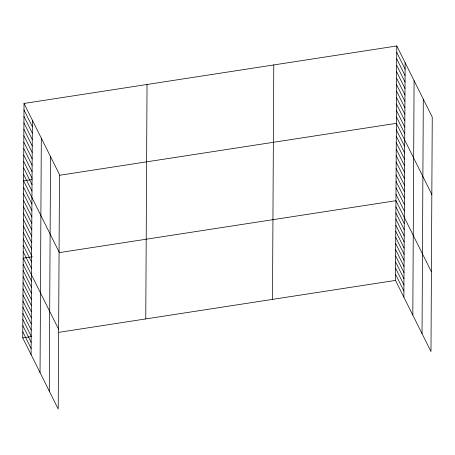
<?xml version="1.0" encoding="UTF-8"?>
<svg xmlns="http://www.w3.org/2000/svg" width="455" height="455" viewBox="0 0 455 455"><rect width="100%" height="100%" fill="white"/><g stroke="black" fill="none" stroke-linecap="round" stroke-linejoin="round"><path stroke-width="0.68" d="M24.018 103.456L59.486 174.583L58.212 409.034L22.75 337.9L24.018 103.456L396.788 45.966L432.25 117.1L430.982 351.544L395.514 280.416L396.788 45.966M31.099 354.65L32.368 120.2M40.046 372.594L41.314 138.149M49.265 391.084L50.533 156.639M145.765 318.932L147.033 84.482M272.505 299.384L273.774 64.94M403.869 297.161L405.138 62.716M412.816 315.11L414.084 80.66M422.035 333.6L423.304 99.15M32.151 179.503L23.597 180.823L59.065 251.951M59.781 175.243L396.368 123.333L431.829 194.467M32.39 256.768L23.182 258.19L58.644 329.318M59.36 252.61L395.947 200.7L431.414 271.834M22.75 337.9L31.304 336.581M58.928 332.321L395.514 280.416M396.749 52.416L405.104 69.166M396.714 58.86L405.064 75.61M396.68 65.31L405.03 82.059M396.646 71.759L404.995 88.503M396.612 78.203L404.961 94.953M396.578 84.653L404.927 101.397M396.544 91.097L404.893 107.846M396.504 97.546L404.859 114.296M396.47 103.996L404.819 120.74M396.436 110.44L404.785 127.19M396.402 116.889L404.751 133.633M396.333 129.783L404.683 146.533M396.299 136.233L404.649 152.977M396.265 142.677L404.614 159.426M396.225 149.126L404.58 165.87M396.191 155.57L404.54 172.32M396.157 162.02L404.506 178.769M396.123 168.469L404.472 185.213M396.089 174.913L404.438 191.663M396.055 181.363L404.404 198.107M396.021 187.807L404.37 204.557M395.981 194.257L404.336 211.006M395.913 206.837L404.267 223.581M395.884 212.968L404.233 229.712M395.85 219.1L404.199 235.844M395.816 225.231L404.165 241.98M395.782 231.362L404.131 248.112M395.748 237.493L404.097 254.243M395.713 243.624L404.068 260.374M395.685 249.755L404.034 266.505M395.651 255.886L404 272.636M395.617 262.017L403.966 278.767M395.583 268.154L403.932 284.898M395.549 274.285L403.898 291.029M23.984 109.9L32.333 126.649M23.95 116.349L32.299 133.099M23.916 122.799L32.265 139.543M23.882 129.243L32.231 145.992M23.842 135.692L32.197 152.436M23.808 142.136L32.157 158.886M23.774 148.586L32.123 165.336M23.74 155.036L32.089 171.78M23.706 161.48L32.055 178.229M23.671 167.929L32.021 184.673M23.637 174.373L31.986 191.123M23.563 187.272L31.913 204.016M23.529 193.716L31.878 210.466M23.495 200.166L31.844 216.91M23.461 206.61L31.81 223.359M23.427 213.059L31.776 229.809M23.393 219.503L31.742 236.253M23.359 225.953L31.708 242.703M23.319 232.403L31.674 249.147M23.285 238.847L31.634 255.596M23.25 245.296L31.6 262.04M23.216 251.74L31.566 268.49M23.148 264.321L31.497 281.071M23.114 270.452L31.463 287.202M23.08 276.583L31.429 293.333M23.051 282.714L31.401 299.464M23.017 288.851L31.367 305.595M22.983 294.982L31.332 311.726M22.949 301.113L31.298 317.857M22.915 307.244L31.264 323.988M22.881 313.376L31.23 330.125M22.852 319.507L31.202 336.256M22.818 325.638L31.167 342.387M22.784 331.769L31.133 348.519"/></g></svg>
